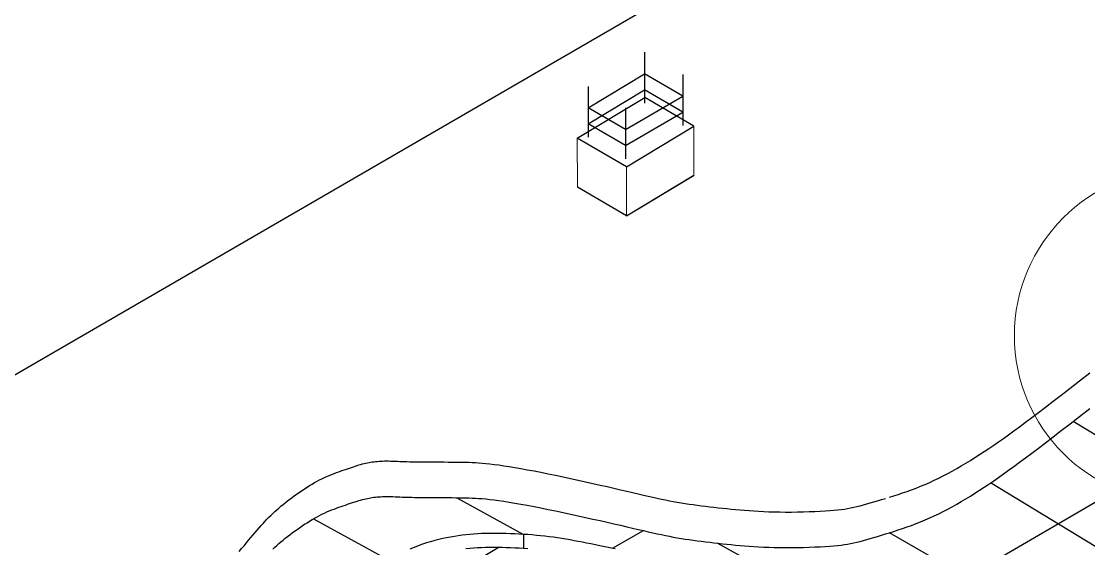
# Model space of a CAD drawing. Header units: millimetres. Extents: x 5763 to 12018931, y 39842 to 3600577.
# Drawn here: x 918943 to 930585, y 829107 to 834857 of the extents above; entities that cross this region are included whole.
import ezdxf

# ---------------------------------------------------------------- set-up
doc = ezdxf.new("R2010")
doc.units = ezdxf.units.MM
doc.layers.add('LINES', color=7, linetype='Continuous')
doc.layers.add('тонкая', color=7, linetype='Continuous', lineweight=20)

msp = doc.modelspace()

# ---------------------------------------------------------------- linework, layer by layer
at = {"lineweight": 20}
msp.add_circle((931589.45911, 831429.66363), 1814.59605, dxfattribs=at)
at = {"layer": 'LINES'}
for p, q in [((926105.57507, 835193.43811), (915869.65307, 829261.39492)), ((925738.83592, 834519.67243), (925738.83592, 833965.95496)), ((925125.80454, 833914.2154), (925738.83592, 834283.30713)), ((926157.54734, 834039.02899), (925738.83592, 834283.30713)), ((926157.54734, 834276.06828), (926157.54734, 833722.35081)), ((925125.80454, 834146.15967), (925125.80454, 833592.4422)), ((925007.00251, 833583.48518), (925743.47762, 834026.89947)), ((925125.80454, 833740.19197), (925738.83592, 834109.2837)), ((925533.31298, 833676.47313), (926157.54734, 834039.02899)), ((926157.54734, 833865.00555), (925738.83592, 834109.2837)), ((926279.51287, 833714.17406), (925743.47762, 834026.89947)), ((925533.31298, 833676.47313), (925125.80454, 833914.2154)), ((925533.31298, 833912.49004), (925533.31298, 833358.77257)), ((925533.31298, 833502.44969), (926157.54734, 833865.00555)), ((925533.31298, 833502.44969), (925125.80454, 833740.19197)), ((925543.03777, 833270.75978), (926279.51287, 833714.17406)), ((925543.03777, 833270.75978), (925007.00251, 833583.48518)), ((925543.03777, 832735.03728), (926279.51287, 833178.45157)), ((925543.03777, 832735.03728), (926279.51287, 833178.45157)), ((925544.59334, 832735.97386), (926281.06844, 833179.38814)), ((925544.59334, 832735.97386), (926281.06844, 833179.38814)), ((925543.03777, 832735.03728), (925008.56346, 833046.85203)), ((925544.59334, 832735.97386), (925010.11903, 833047.7886)), ((935985.9699, 832725.36354), (929255.7665, 828795.08636)), ((930485.54874, 830936.81004), (930596.42375, 831023.95011)), ((930382.57822, 830856.32213), (930485.54874, 830936.81004)), ((930197.90409, 830713.27955), (930286.90056, 830781.98056)), ((930286.90056, 830781.98056), (930382.57822, 830856.32213)), ((930037.50812, 830590.776), (930114.97717, 830649.71329)), ((930114.97717, 830649.71329), (930197.90409, 830713.27955)), ((929896.52141, 830484.79348), (929964.88531, 830535.96187)), ((929964.88531, 830535.96187), (930037.50812, 830590.776)), ((930382.57822, 830468.32037), (930485.54874, 830548.80828)), ((930485.54874, 830548.80828), (930596.42375, 830635.94835)), ((929770.6348, 830391.96646), (929831.92645, 830436.90688)), ((929831.92645, 830436.90688), (929896.52141, 830484.79348)), ((930286.90056, 830393.9788), (930382.57822, 830468.32037)), ((933375.63285, 828700.04463), (930414.62452, 830493.36967)), ((929601.92338, 830271.46646), (929656.0989, 830309.58184)), ((929656.0989, 830309.58184), (929712.18083, 830349.63665)), ((929712.18083, 830349.63665), (929770.6348, 830391.96646)), ((930114.97717, 830261.71153), (930197.90409, 830325.27779)), ((930197.90409, 830325.27779), (930286.90056, 830393.9788)), ((929446.24664, 830165.45776), (929497.42905, 830199.7116)), ((929497.42905, 830199.7116), (929549.18864, 830234.95491)), ((929549.18864, 830234.95491), (929601.92338, 830271.46646)), ((929964.88531, 830147.96011), (930037.50812, 830202.77424)), ((930037.50812, 830202.77424), (930114.97717, 830261.71153)), ((929245.42041, 830037.87477), (929295.16063, 830068.34507)), ((929295.16063, 830068.34507), (929345.17202, 830099.7692)), ((929345.17202, 830099.7692), (929395.51416, 830132.14186)), ((929395.51416, 830132.14186), (929446.24664, 830165.45776)), ((929831.92645, 830048.90512), (929896.52141, 830096.79172)), ((929896.52141, 830096.79172), (929964.88531, 830147.96011)), ((922405.29548, 829945.43996), (922430.04695, 829954.05037)), ((922430.04695, 829954.05037), (922454.24015, 829962.32608)), ((922454.24015, 829962.32608), (922477.80328, 829970.33884)), ((922477.80328, 829970.33884), (922500.68317, 829978.14307)), ((922500.68317, 829978.14307), (922522.90111, 829985.72418)), ((922522.90111, 829985.72418), (922544.49695, 829993.05028)), ((922544.49695, 829993.05028), (922565.5106, 830000.08951)), ((922565.5106, 830000.08951), (922585.98192, 830006.80997)), ((922585.98192, 830006.80997), (922605.9508, 830013.17981)), ((922605.9508, 830013.17981), (922625.45711, 830019.16713)), ((922625.45711, 830019.16713), (922644.54074, 830024.74006)), ((922644.54074, 830024.74006), (922663.24688, 830029.8747)), ((922663.24688, 830029.8747), (922681.64199, 830034.57901)), ((922681.64199, 830034.57901), (922699.79785, 830038.86894)), ((922699.79785, 830038.86894), (922717.78623, 830042.76042)), ((922717.78623, 830042.76042), (922735.6789, 830046.26938)), ((922735.6789, 830046.26938), (922753.54765, 830049.41177)), ((922753.54765, 830049.41177), (922771.46424, 830052.20353)), ((922771.46424, 830052.20353), (922789.50045, 830054.66059)), ((922789.50045, 830054.66059), (922807.73178, 830056.79614)), ((922807.73178, 830056.79614), (922826.24863, 830058.6123)), ((922826.24863, 830058.6123), (922845.14512, 830060.10846)), ((922845.14512, 830060.10846), (922864.51536, 830061.28399)), ((922864.51536, 830061.28399), (922884.45348, 830062.13826)), ((922884.45348, 830062.13826), (922905.0536, 830062.67066)), ((922905.0536, 830062.67066), (922926.40985, 830062.88056)), ((922926.40985, 830062.88056), (922948.61634, 830062.76733)), ((922948.61634, 830062.76733), (922971.73101, 830062.34129)), ((922971.73101, 830062.34129), (922995.66714, 830061.65649)), ((922995.66714, 830061.65649), (923020.30179, 830060.77795)), ((923020.30179, 830060.77795), (923045.51205, 830059.77066)), ((923045.51205, 830059.77066), (923071.17501, 830058.69962)), ((923071.17501, 830058.69962), (923097.16775, 830057.62982)), ((923097.16775, 830057.62982), (923123.36735, 830056.62628)), ((923123.36735, 830056.62628), (923149.6509, 830055.75399)), ((923149.6509, 830055.75399), (923175.97542, 830055.06185)), ((923175.97542, 830055.06185), (923202.61779, 830054.5344)), ((923202.61779, 830054.5344), (923229.93483, 830054.14007)), ((923229.93483, 830054.14007), (923258.28334, 830053.8473)), ((923258.28334, 830053.8473), (923288.02016, 830053.62452)), ((923288.02016, 830053.62452), (923319.50209, 830053.44017)), ((923319.50209, 830053.44017), (923353.08595, 830053.26269)), ((923353.08595, 830053.26269), (923389.12856, 830053.0605)), ((923389.12856, 830053.0605), (923427.81465, 830052.80848)), ((923427.81465, 830052.80848), (923468.64058, 830052.50723)), ((923468.64058, 830052.50723), (923510.9306, 830052.16378)), ((923510.9306, 830052.16378), (923554.00897, 830051.78517)), ((923554.00897, 830051.78517), (923597.19996, 830051.37842)), ((923597.19996, 830051.37842), (923639.82783, 830050.95058)), ((923639.82783, 830050.95058), (923681.21685, 830050.50867)), ((923681.21685, 830050.50867), (923720.69127, 830050.05972)), ((923720.69127, 830050.05972), (923757.81585, 830049.58968)), ((923757.81585, 830049.58968), (923793.11734, 830049.00007)), ((923793.11734, 830049.00007), (923827.363, 830048.17132)), ((923827.363, 830048.17132), (923861.32006, 830046.98388)), ((923861.32006, 830046.98388), (923895.75577, 830045.31818)), ((923895.75577, 830045.31818), (923931.43739, 830043.05464)), ((923931.43739, 830043.05464), (923969.13215, 830040.07371)), ((923969.13215, 830040.07371), (924009.6073, 830036.25582)), ((924009.6073, 830036.25582), (924053.50629, 830031.49448)), ((924053.50629, 830031.49448), (924100.97736, 830025.73557)), ((924100.97736, 830025.73557), (924152.04494, 830018.93803)), ((924152.04494, 830018.93803), (924206.73348, 830011.06081)), ((924206.73348, 830011.06081), (924265.0674, 830002.06287)), ((924265.0674, 830002.06287), (924327.07115, 829991.90315)), ((924327.07115, 829991.90315), (924392.76916, 829980.5406)), ((924392.76916, 829980.5406), (924462.18588, 829967.93418)), ((924462.18588, 829967.93418), (924535.23578, 829954.0788)), ((924535.23578, 829954.0788), (924611.39354, 829939.11319)), ((929047.98788, 829925.63779), (929097.23091, 829952.23974)), ((929097.23091, 829952.23974), (929146.51514, 829979.81681)), ((929146.51514, 829979.81681), (929195.89178, 830008.36359)), ((929195.89178, 830008.36359), (929245.42041, 830037.87477)), ((929656.0989, 829921.58008), (929712.18083, 829961.63489)), ((929712.18083, 829961.63489), (929770.6348, 830003.9647)), ((929770.6348, 830003.9647), (929831.92645, 830048.90512)), ((922141.53786, 829826.97581), (922168.57288, 829841.98652)), ((922168.57288, 829841.98652), (922195.5122, 829856.29598)), ((922195.5122, 829856.29598), (922222.34785, 829869.88823)), ((922222.34785, 829869.88823), (922249.07185, 829882.74734)), ((922249.07185, 829882.74734), (922275.67624, 829894.85739)), ((922275.67624, 829894.85739), (922302.1424, 829906.21704)), ((922302.1424, 829906.21704), (922328.40918, 829916.8834)), ((922328.40918, 829916.8834), (922354.40481, 829926.92819)), ((922354.40481, 829926.92819), (922380.0575, 829936.42314)), ((922380.0575, 829936.42314), (922405.29548, 829945.43996)), ((924611.39354, 829939.11319), (924690.02389, 829923.21206)), ((924690.02389, 829923.21206), (924770.49155, 829906.5501)), ((924770.49155, 829906.5501), (924852.16124, 829889.30202)), ((924852.16124, 829889.30202), (924934.3977, 829871.64251)), ((924934.3977, 829871.64251), (925016.56563, 829853.74628)), ((925016.56563, 829853.74628), (925098.02978, 829835.78802)), ((925098.02978, 829835.78802), (925178.20138, 829817.93093)), ((928851.15734, 829829.10105), (928900.36241, 829851.74247)), ((928900.36241, 829851.74247), (928949.56297, 829875.3831)), ((928949.56297, 829875.3831), (928998.76835, 829900.01689)), ((928998.76835, 829900.01689), (929047.98788, 829925.63779)), ((929497.42905, 829811.70984), (929549.18864, 829846.95315)), ((929549.18864, 829846.95315), (929601.92338, 829883.4647)), ((929601.92338, 829883.4647), (929656.0989, 829921.58008)), ((921951.13369, 829704.45404), (921978.12352, 829723.43597)), ((921978.12352, 829723.43597), (922005.31272, 829742.06726)), ((922005.31272, 829742.06726), (922032.61358, 829760.25229)), ((922032.61358, 829760.25229), (922059.93836, 829777.89543)), ((922059.93836, 829777.89543), (922087.21263, 829794.91432)), ((922087.21263, 829794.91432), (922114.41512, 829811.27976)), ((922114.41512, 829811.27976), (922141.53786, 829826.97581)), ((925178.20138, 829817.93093), (925256.67776, 829800.2922)), ((925256.67776, 829800.2922), (925333.10276, 829782.97753)), ((925333.10276, 829782.97753), (925407.12022, 829766.0926)), ((925407.12022, 829766.0926), (925478.374, 829749.7431)), ((925478.374, 829749.7431), (925546.50794, 829734.03474)), ((925546.50794, 829734.03474), (925611.16588, 829719.07318)), ((925611.16588, 829719.07318), (925671.99167, 829704.96414)), ((928556.27547, 829714.25148), (928605.02384, 829730.99823)), ((928605.02384, 829730.99823), (928654.14103, 829748.63666)), ((928654.14103, 829748.63666), (928703.42171, 829767.23265)), ((928703.42171, 829767.23265), (928752.69632, 829786.84009)), ((928752.69632, 829786.84009), (928801.93842, 829807.46491)), ((928801.93842, 829807.46491), (928851.15734, 829829.10105)), ((929345.17202, 829711.76744), (929395.51416, 829744.1401)), ((929395.51416, 829744.1401), (929446.24664, 829777.456)), ((929446.24664, 829777.456), (929497.42905, 829811.70984)), ((932340.19409, 828111.2627), (929513.95715, 829822.96389)), ((921798.12429, 829588.33118), (921822.22444, 829607.60397)), ((921822.22444, 829607.60397), (921846.92273, 829626.93254)), ((921846.92273, 829626.93254), (921872.23777, 829646.36072)), ((921872.23777, 829646.36072), (921898.10309, 829665.82079)), ((921898.10309, 829665.82079), (921924.43098, 829685.2171)), ((921924.43098, 829685.2171), (921951.13369, 829704.45404)), ((922522.90111, 829597.72242), (922544.49695, 829605.04852)), ((922544.49695, 829605.04852), (922565.5106, 829612.08775)), ((922565.5106, 829612.08775), (922585.98192, 829618.80821)), ((922585.98192, 829618.80821), (922605.9508, 829625.17805)), ((922605.9508, 829625.17805), (922625.45711, 829631.16537)), ((922625.45711, 829631.16537), (922644.54074, 829636.7383)), ((922644.54074, 829636.7383), (922663.24688, 829641.87294)), ((922663.24688, 829641.87294), (922681.64199, 829646.57725)), ((922681.64199, 829646.57725), (922699.79785, 829650.86718)), ((922699.79785, 829650.86718), (922717.78623, 829654.75866)), ((922717.78623, 829654.75866), (922735.6789, 829658.26762)), ((922735.6789, 829658.26762), (922753.54765, 829661.41001)), ((922753.54765, 829661.41001), (922771.46424, 829664.20177)), ((922771.46424, 829664.20177), (922789.50045, 829666.65883)), ((922789.50045, 829666.65883), (922807.73178, 829668.79438)), ((922807.73178, 829668.79438), (922826.24863, 829670.61054)), ((922826.24863, 829670.61054), (922845.14512, 829672.1067)), ((922845.14512, 829672.1067), (922864.51536, 829673.28223)), ((922864.51536, 829673.28223), (922884.45348, 829674.1365)), ((922884.45348, 829674.1365), (922905.0536, 829674.6689)), ((922905.0536, 829674.6689), (922926.40985, 829674.8788)), ((922926.40985, 829674.8788), (922948.61634, 829674.76557)), ((922948.61634, 829674.76557), (922971.73101, 829674.33953)), ((922971.73101, 829674.33953), (922995.66714, 829673.65473)), ((922995.66714, 829673.65473), (923020.30179, 829672.77619)), ((923020.30179, 829672.77619), (923045.51205, 829671.7689)), ((923045.51205, 829671.7689), (923071.17501, 829670.69786)), ((923071.17501, 829670.69786), (923097.16775, 829669.62806)), ((923097.16775, 829669.62806), (923123.36735, 829668.62452)), ((923123.36735, 829668.62452), (923149.6509, 829667.75223)), ((923149.6509, 829667.75223), (923175.97542, 829667.06009)), ((923175.97542, 829667.06009), (923202.61779, 829666.53264)), ((923202.61779, 829666.53264), (923229.93483, 829666.13832)), ((923229.93483, 829666.13832), (923258.28334, 829665.84554)), ((923258.28334, 829665.84554), (923288.02016, 829665.62276)), ((923288.02016, 829665.62276), (923319.50209, 829665.43841)), ((923319.50209, 829665.43841), (923353.08595, 829665.26093)), ((923353.08595, 829665.26093), (923389.12856, 829665.05874)), ((923389.12856, 829665.05874), (923427.81465, 829664.80672)), ((923427.81465, 829664.80672), (923468.64058, 829664.50547)), ((923468.64058, 829664.50547), (923510.9306, 829664.16202)), ((923510.9306, 829664.16202), (923554.00897, 829663.78341)), ((923554.00897, 829663.78341), (923597.19996, 829663.37666)), ((923597.19996, 829663.37666), (923639.82783, 829662.94882)), ((923639.82783, 829662.94882), (923681.21685, 829662.50691)), ((923681.21685, 829662.50691), (923720.69127, 829662.05796)), ((923692.80459, 829662.37512), (924419.84632, 829262.53226)), ((923720.69127, 829662.05796), (923757.81585, 829661.58792)), ((923757.81585, 829661.58792), (923793.11734, 829660.99831)), ((923793.11734, 829660.99831), (923827.363, 829660.16956)), ((923827.363, 829660.16956), (923861.32006, 829658.98212)), ((923861.32006, 829658.98212), (923895.75577, 829657.31642)), ((923895.75577, 829657.31642), (923931.43739, 829655.05288)), ((923931.43739, 829655.05288), (923969.13215, 829652.07195)), ((923969.13215, 829652.07195), (924009.6073, 829648.25406)), ((924009.6073, 829648.25406), (924053.50629, 829643.49272)), ((924053.50629, 829643.49272), (924100.97736, 829637.73381)), ((924100.97736, 829637.73381), (924152.04494, 829630.93627)), ((924152.04494, 829630.93627), (924206.73348, 829623.05905)), ((924206.73348, 829623.05905), (924265.0674, 829614.06111)), ((924265.0674, 829614.06111), (924327.07115, 829603.90139)), ((924327.07115, 829603.90139), (924392.76916, 829592.53884)), ((925671.99167, 829704.96414), (925728.77966, 829691.78565)), ((925728.77966, 829691.78565), (925781.92623, 829679.5052)), ((925781.92623, 829679.5052), (925831.97827, 829668.06262)), ((925831.97827, 829668.06262), (925879.48265, 829657.39775)), ((925879.48265, 829657.39775), (925924.98627, 829647.45043)), ((925924.98627, 829647.45043), (925969.03601, 829638.1605)), ((925969.03601, 829638.1605), (926012.17876, 829629.46779)), ((926012.17876, 829629.46779), (926054.9614, 829621.31215)), ((926054.9614, 829621.31215), (926097.8449, 829613.6361)), ((926097.8449, 829613.6361), (926140.94655, 829606.39297)), ((926140.94655, 829606.39297), (926184.29775, 829599.53875)), ((928164.65049, 829594.00417), (928202.78622, 829604.98638)), ((928202.78622, 829604.98638), (928242.19161, 829616.60981)), ((928242.19161, 829616.60981), (928282.97705, 829628.82619)), ((928282.97705, 829628.82619), (928325.25294, 829641.58725)), ((928325.25294, 829641.58725), (928369.07708, 829654.86375)), ((928414.29674, 829668.70254), (928460.70659, 829683.16951)), ((928460.70659, 829683.16951), (928508.10128, 829698.33053)), ((928508.10128, 829698.33053), (928556.27547, 829714.25148)), ((929146.51514, 829591.81505), (929195.89178, 829620.36183)), ((929195.89178, 829620.36183), (929245.42041, 829649.87301)), ((929245.42041, 829649.87301), (929295.16063, 829680.34331)), ((929295.16063, 829680.34331), (929345.17202, 829711.76744)), ((921663.85146, 829469.84965), (921685.20011, 829490.29385)), ((921685.20011, 829490.29385), (921706.90765, 829510.36351)), ((921706.90765, 829510.36351), (921729.01396, 829530.13035)), ((921729.01396, 829530.13035), (921751.55893, 829549.66609)), ((921751.55893, 829549.66609), (921774.58241, 829569.04247)), ((921774.58241, 829569.04247), (921798.12429, 829588.33118)), ((922222.34785, 829481.88647), (922249.07185, 829494.74558)), ((922249.07185, 829494.74558), (922275.67624, 829506.85563)), ((922275.67624, 829506.85563), (922302.1424, 829518.21528)), ((922302.1424, 829518.21528), (922328.40918, 829528.88164)), ((922328.40918, 829528.88164), (922354.40481, 829538.92643)), ((922354.40481, 829538.92643), (922380.0575, 829548.42138)), ((922380.0575, 829548.42138), (922405.29548, 829557.4382)), ((922405.29548, 829557.4382), (922430.04695, 829566.04861)), ((922430.04695, 829566.04861), (922454.24015, 829574.32433)), ((922454.24015, 829574.32433), (922477.80328, 829582.33708)), ((922477.80328, 829582.33708), (922500.68317, 829590.14131)), ((922500.68317, 829590.14131), (922522.90111, 829597.72242)), ((924392.76916, 829592.53884), (924462.18588, 829579.93242)), ((924462.18588, 829579.93242), (924535.23578, 829566.07704)), ((924535.23578, 829566.07704), (924611.39354, 829551.11143)), ((924611.39354, 829551.11143), (924690.02389, 829535.2103)), ((924690.02389, 829535.2103), (924770.49155, 829518.54834)), ((924770.49155, 829518.54834), (924852.16124, 829501.30026)), ((924852.16124, 829501.30026), (924934.3977, 829483.64075)), ((926184.29775, 829599.53875), (926227.92986, 829593.02947)), ((926227.92986, 829593.02947), (926271.87427, 829586.82113)), ((926271.87427, 829586.82113), (926316.16237, 829580.86974)), ((926316.16237, 829580.86974), (926360.82552, 829575.13132)), ((926360.82552, 829575.13132), (926405.89511, 829569.56187)), ((926405.89511, 829569.56187), (926451.39938, 829564.12552)), ((926451.39938, 829564.12552), (926497.35403, 829558.8188)), ((926497.35403, 829558.8188), (926543.77162, 829553.64639)), ((926543.77162, 829553.64639), (926590.6647, 829548.61294)), ((926590.6647, 829548.61294), (926638.04583, 829543.72311)), ((926638.04583, 829543.72311), (926685.92758, 829538.98155)), ((926685.92758, 829538.98155), (926734.3225, 829534.39293)), ((926734.3225, 829534.39293), (926783.24314, 829529.96191)), ((926783.24314, 829529.96191), (926832.74368, 829525.70436)), ((926832.74368, 829525.70436), (926883.04466, 829521.6811)), ((926883.04466, 829521.6811), (926934.40827, 829517.96415)), ((926934.40827, 829517.96415), (926987.09666, 829514.62555)), ((926987.09666, 829514.62555), (927041.372, 829511.73732)), ((927041.372, 829511.73732), (927097.49645, 829509.37149)), ((927097.49645, 829509.37149), (927155.73219, 829507.6001)), ((927155.73219, 829507.6001), (927216.34137, 829506.49517)), ((927216.34137, 829506.49517), (927279.37946, 829506.10594)), ((927279.37946, 829506.10594), (927344.07507, 829506.39047)), ((927344.07507, 829506.39047), (927409.45014, 829507.28403)), ((927409.45014, 829507.28403), (927474.52658, 829508.72189)), ((927474.52658, 829508.72189), (927538.32629, 829510.63931)), ((927538.32629, 829510.63931), (927599.87121, 829512.97157)), ((927599.87121, 829512.97157), (927658.18325, 829515.65392)), ((927658.18325, 829515.65392), (927712.28433, 829518.62163)), ((927712.28433, 829518.62163), (927761.48243, 829521.83456)), ((927761.48243, 829521.83456), (927806.22982, 829525.35085)), ((927806.22982, 829525.35085), (927847.26484, 829529.25326)), ((927847.26484, 829529.25326), (927885.32581, 829533.62451)), ((927885.32581, 829533.62451), (927921.15109, 829538.54734)), ((927921.15109, 829538.54734), (927955.47899, 829544.1045)), ((927955.47899, 829544.1045), (927989.04786, 829550.37871)), ((927989.04786, 829550.37871), (928022.59603, 829557.45273)), ((928022.59603, 829557.45273), (928056.75718, 829565.38745)), ((928056.75718, 829565.38745), (928091.74638, 829574.15644)), ((928091.74638, 829574.15644), (928127.67401, 829583.71143)), ((928127.67401, 829583.71143), (928164.65049, 829594.00417)), ((928900.36241, 829463.74071), (928949.56297, 829487.38134)), ((928949.56297, 829487.38134), (928998.76835, 829512.01513)), ((928998.76835, 829512.01513), (929047.98788, 829537.63603)), ((929047.98788, 829537.63603), (929097.23091, 829564.23798)), ((929097.23091, 829564.23798), (929146.51514, 829591.81505)), ((921559.26841, 829359.3344), (921580.31261, 829382.8081)), ((921580.31261, 829382.8081), (921601.16541, 829405.51679)), ((921601.16541, 829405.51679), (921621.95441, 829427.54015)), ((921621.95441, 829427.54015), (921642.80723, 829448.95787)), ((921642.80723, 829448.95787), (921663.85146, 829469.84965)), ((922005.31272, 829354.0655), (922032.61358, 829372.25053)), ((922032.61358, 829372.25053), (922059.93836, 829389.89367)), ((922059.93836, 829389.89367), (922087.21263, 829406.91256)), ((922087.21263, 829406.91256), (922114.41512, 829423.278)), ((922114.41512, 829423.278), (922141.53786, 829438.97405)), ((922130.28451, 829432.46169), (922952.57323, 828980.23693)), ((922141.53786, 829438.97405), (922168.57288, 829453.98476)), ((922168.57288, 829453.98476), (922195.5122, 829468.29422)), ((922195.5122, 829468.29422), (922222.34785, 829481.88647)), ((924934.3977, 829483.64075), (925016.56563, 829465.74452)), ((925016.56563, 829465.74452), (925098.02978, 829447.78626)), ((925098.02978, 829447.78626), (925178.20138, 829429.92917)), ((925178.20138, 829429.92917), (925256.67776, 829412.29044)), ((925256.67776, 829412.29044), (925333.10276, 829394.97577)), ((925333.10276, 829394.97577), (925407.12022, 829378.09084)), ((925407.12022, 829378.09084), (925478.374, 829361.74134)), ((928654.14103, 829360.6349), (928703.42171, 829379.23089)), ((928703.42171, 829379.23089), (928752.69632, 829398.83833)), ((928752.69632, 829398.83833), (928801.93842, 829419.46315)), ((928801.93842, 829419.46315), (928851.15734, 829441.09929)), ((928851.15734, 829441.09929), (928900.36241, 829463.74071)), ((921446.92514, 829227.96546), (921470.65232, 829256.22866)), ((921470.65232, 829256.22866), (921493.71133, 829283.52632)), ((921493.71133, 829283.52632), (921516.09538, 829309.7732)), ((921516.09538, 829309.7732), (921537.9052, 829335.016)), ((921537.9052, 829335.016), (921559.26841, 829359.3344)), ((921846.92273, 829238.93078), (921872.23777, 829258.35896)), ((921872.23777, 829258.35896), (921898.10309, 829277.81903)), ((921898.10309, 829277.81903), (921924.43098, 829297.21534)), ((921924.43098, 829297.21534), (921951.13369, 829316.45228)), ((921951.13369, 829316.45228), (921978.12352, 829335.43421)), ((921978.12352, 829335.43421), (922005.31272, 829354.0655)), ((923750.43254, 829252.99531), (923708.68563, 829247.32183)), ((923792.22288, 829257.8859), (923750.43254, 829252.99531)), ((923834.19591, 829262.02597), (923792.22288, 829257.8859)), ((923876.49087, 829265.44787), (923834.19591, 829262.02597)), ((923919.24703, 829268.18396), (923876.49087, 829265.44787)), ((923962.57373, 829270.26698), (923919.24703, 829268.18396)), ((924006.46061, 829271.73118), (923962.57373, 829270.26698)), ((924050.86741, 829272.61118), (924006.46061, 829271.73118)), ((924095.75385, 829272.94159), (924050.86741, 829272.61118)), ((924141.07969, 829272.75703), (924095.75385, 829272.94159)), ((924186.80463, 829272.09213), (924141.07969, 829272.75703)), ((924232.88843, 829270.9815), (924186.80463, 829272.09213)), ((924279.29081, 829269.45976), (924232.88843, 829270.9815)), ((924325.96555, 829267.55258), (924279.29081, 829269.45976)), ((924372.8427, 829265.24979), (924325.96555, 829267.55258)), ((924419.84632, 829262.53226), (924372.8427, 829265.24979)), ((924466.90051, 829259.38088), (924419.84632, 829262.53226)), ((924419.84632, 829262.53226), (924419.84632, 829108.40754)), ((924513.92935, 829255.77651), (924466.90051, 829259.38088)), ((924560.85692, 829251.70003), (924513.92935, 829255.77651)), ((924607.60731, 829247.13232), (924560.85692, 829251.70003)), ((925391.40279, 829110.98106), (925728.77966, 829303.78389)), ((925478.374, 829361.74134), (925546.50794, 829346.03298)), ((925546.50794, 829346.03298), (925611.16588, 829331.07143)), ((925611.16588, 829331.07143), (925671.99167, 829316.96238)), ((925671.99167, 829316.96238), (925728.77966, 829303.78389)), ((925728.77966, 829303.78389), (925781.92623, 829291.50344)), ((925781.92623, 829291.50344), (925831.97827, 829280.06086)), ((925831.97827, 829280.06086), (925879.48265, 829269.39599)), ((925879.48265, 829269.39599), (925924.98627, 829259.44867)), ((925924.98627, 829259.44867), (925969.03601, 829250.15874)), ((928282.97705, 829240.82443), (928325.25294, 829253.58549)), ((928325.25294, 829253.58549), (928369.07708, 829266.86199)), ((928369.07708, 829266.86199), (928414.29674, 829280.70078)), ((928414.29674, 829280.70078), (928460.70659, 829295.16775)), ((931383.42, 827567.21189), (928414.29674, 829280.70078)), ((928460.70659, 829295.16775), (928508.10128, 829310.32877)), ((928508.10128, 829310.32877), (928556.27547, 829326.24972)), ((928556.27547, 829326.24972), (928605.02384, 829342.99647)), ((928605.02384, 829342.99647), (928654.14103, 829360.6349)), ((921346.00751, 829107.62219), (921372.07095, 829138.5651)), ((921372.07095, 829138.5651), (921397.6008, 829169.01545)), ((921397.6008, 829169.01545), (921422.56341, 829198.85498)), ((921422.56341, 829198.85498), (921446.92514, 829227.96546)), ((921706.90765, 829122.36175), (921729.01396, 829142.12859)), ((921729.01396, 829142.12859), (921751.55893, 829161.66433)), ((921751.55893, 829161.66433), (921774.58241, 829181.04071)), ((921774.58241, 829181.04071), (921798.12429, 829200.32942)), ((921798.12429, 829200.32942), (921822.22444, 829219.60221)), ((921822.22444, 829219.60221), (921846.92273, 829238.93078)), ((923273.37607, 829137.77662), (923228.04389, 829120.05869)), ((923318.49428, 829154.0334), (923273.37607, 829137.77662)), ((923363.35569, 829168.90743), (923318.49428, 829154.0334)), ((923407.91752, 829182.47711), (923363.35569, 829168.90743)), ((923452.13695, 829194.82085), (923407.91752, 829182.47711)), ((923495.97118, 829206.01705), (923452.13695, 829194.82085)), ((923539.37742, 829216.14411), (923495.97118, 829206.01705)), ((923582.31286, 829225.28044), (923539.37742, 829216.14411)), ((923624.76504, 829233.49675), (923582.31286, 829225.28044)), ((923666.84288, 829240.8331), (923624.76504, 829233.49675)), ((923708.68563, 829247.32183), (923666.84288, 829240.8331)), ((924654.1046, 829242.05426), (924607.60731, 829247.13232)), ((924700.29329, 829236.45509), (924654.1046, 829242.05426)), ((924746.19949, 829230.35754), (924700.29329, 829236.45509)), ((924791.86974, 829223.79272), (924746.19949, 829230.35754)), ((924837.35058, 829216.79172), (924791.86974, 829223.79272)), ((924882.68854, 829209.38564), (924837.35058, 829216.79172)), ((924927.93014, 829201.6056), (924882.68854, 829209.38564)), ((924973.12192, 829193.48269), (924927.93014, 829201.6056)), ((925018.31042, 829185.04801), (924973.12192, 829193.48269)), ((925063.61126, 829176.3233), (925018.31042, 829185.04801)), ((925109.41645, 829167.29285), (925063.61126, 829176.3233)), ((925156.18706, 829157.93158), (925109.41645, 829167.29285)), ((925204.3842, 829148.21442), (925156.18706, 829157.93158)), ((925254.46896, 829138.11629), (925204.3842, 829148.21442)), ((925306.90243, 829127.61211), (925254.46896, 829138.11629)), ((925969.03601, 829250.15874), (926012.17876, 829241.46603)), ((926012.17876, 829241.46603), (926054.9614, 829233.31039)), ((926054.9614, 829233.31039), (926097.8449, 829225.63434)), ((926097.8449, 829225.63434), (926140.94655, 829218.39121)), ((926140.94655, 829218.39121), (926184.29775, 829211.53699)), ((926184.29775, 829211.53699), (926227.92986, 829205.02771)), ((926227.92986, 829205.02771), (926271.87427, 829198.81937)), ((926271.87427, 829198.81937), (926316.16237, 829192.86798)), ((926316.16237, 829192.86798), (926360.82552, 829187.12956)), ((926360.82552, 829187.12956), (926405.89511, 829181.56011)), ((926405.89511, 829181.56011), (926451.39938, 829176.12376)), ((926451.39938, 829176.12376), (926497.35403, 829170.81704)), ((926497.35403, 829170.81704), (926543.77162, 829165.64463)), ((926538.21864, 829166.26341), (927343.27562, 828723.5154)), ((926543.77162, 829165.64463), (926590.6647, 829160.61118)), ((926590.6647, 829160.61118), (926638.04583, 829155.72135)), ((926638.04583, 829155.72135), (926685.92758, 829150.97979)), ((926685.92758, 829150.97979), (926734.3225, 829146.39117)), ((926734.3225, 829146.39117), (926783.24314, 829141.96015)), ((926783.24314, 829141.96015), (926832.74368, 829137.7026)), ((926832.74368, 829137.7026), (926883.04466, 829133.67934)), ((927761.48243, 829133.8328), (927806.22982, 829137.34909)), ((927806.22982, 829137.34909), (927847.26484, 829141.2515)), ((927847.26484, 829141.2515), (927885.32581, 829145.62275)), ((927885.32581, 829145.62275), (927921.15109, 829150.54558)), ((927921.15109, 829150.54558), (927955.47899, 829156.10274)), ((927955.47899, 829156.10274), (927989.04786, 829162.37695)), ((927989.04786, 829162.37695), (928022.59603, 829169.45097)), ((928022.59603, 829169.45097), (928056.75718, 829177.38569)), ((928056.75718, 829177.38569), (928091.74638, 829186.15468)), ((928091.74638, 829186.15468), (928127.67401, 829195.70967)), ((928127.67401, 829195.70967), (928164.65049, 829206.00241)), ((928164.65049, 829206.00241), (928202.78622, 829216.98462)), ((928202.78622, 829216.98462), (928242.19161, 829228.60805)), ((928242.19161, 829228.60805), (928282.97705, 829240.82443)), ((921319.44413, 829076.30495), (921346.00751, 829107.62219)), ((921685.20011, 829102.29209), (921706.90765, 829122.36175)), ((923228.04389, 829120.05869), (923182.53412, 829100.80844)), ((923834.19591, 829107.90124), (923792.22288, 829103.76118)), ((923810.16132, 828921.00157), (924145.40955, 829118.56934)), ((923876.49087, 829111.32314), (923834.19591, 829107.90124)), ((923919.24703, 829114.05923), (923876.49087, 829111.32314)), ((923962.57373, 829116.14226), (923919.24703, 829114.05923)), ((924006.46061, 829117.60646), (923962.57373, 829116.14226)), ((924050.86741, 829118.48645), (924006.46061, 829117.60646)), ((924095.75385, 829118.81686), (924050.86741, 829118.48645)), ((924141.07969, 829118.6323), (924095.75385, 829118.81686)), ((924186.80463, 829117.9674), (924141.07969, 829118.6323)), ((924232.88843, 829116.85677), (924186.80463, 829117.9674)), ((924279.29081, 829115.33504), (924232.88843, 829116.85677)), ((924325.96555, 829113.42786), (924279.29081, 829115.33504)), ((924372.8427, 829111.12506), (924325.96555, 829113.42786)), ((924419.84632, 829108.40754), (924372.8427, 829111.12506)), ((924466.90051, 829105.25615), (924419.84632, 829108.40754)), ((925362.14571, 829116.67681), (925306.90243, 829127.61211)), ((925420.65988, 829105.28531), (925362.14571, 829116.67681)), ((926883.04466, 829133.67934), (926934.40827, 829129.96239)), ((926934.40827, 829129.96239), (926987.09666, 829126.62379)), ((926987.09666, 829126.62379), (927041.372, 829123.73556)), ((927041.372, 829123.73556), (927097.49645, 829121.36973)), ((927097.49645, 829121.36973), (927155.73219, 829119.59834)), ((927155.73219, 829119.59834), (927216.34137, 829118.49341)), ((927216.34137, 829118.49341), (927279.37946, 829118.10418)), ((927279.37946, 829118.10418), (927344.07507, 829118.38871)), ((927344.07507, 829118.38871), (927409.45014, 829119.28227)), ((927409.45014, 829119.28227), (927474.52658, 829120.72013)), ((927474.52658, 829120.72013), (927538.32629, 829122.63755)), ((927538.32629, 829122.63755), (927599.87121, 829124.96981)), ((927599.87121, 829124.96981), (927658.18325, 829127.65216)), ((927658.18325, 829127.65216), (927712.28433, 829130.61987)), ((927712.28433, 829130.61987), (927761.48243, 829133.8328))]:
    msp.add_line(p, q, dxfattribs=at)
at = {"layer": 'тонкая', "ltscale": 10}
for p, q in [((926279.51287, 833714.17406), (926279.51287, 833178.45157)), ((925007.00251, 833583.48518), (925008.56346, 833046.85203)), ((925543.03777, 833270.75978), (925544.59871, 832734.12662))]:
    msp.add_line(p, q, dxfattribs=at)

doc.saveas('drawing.dxf')
